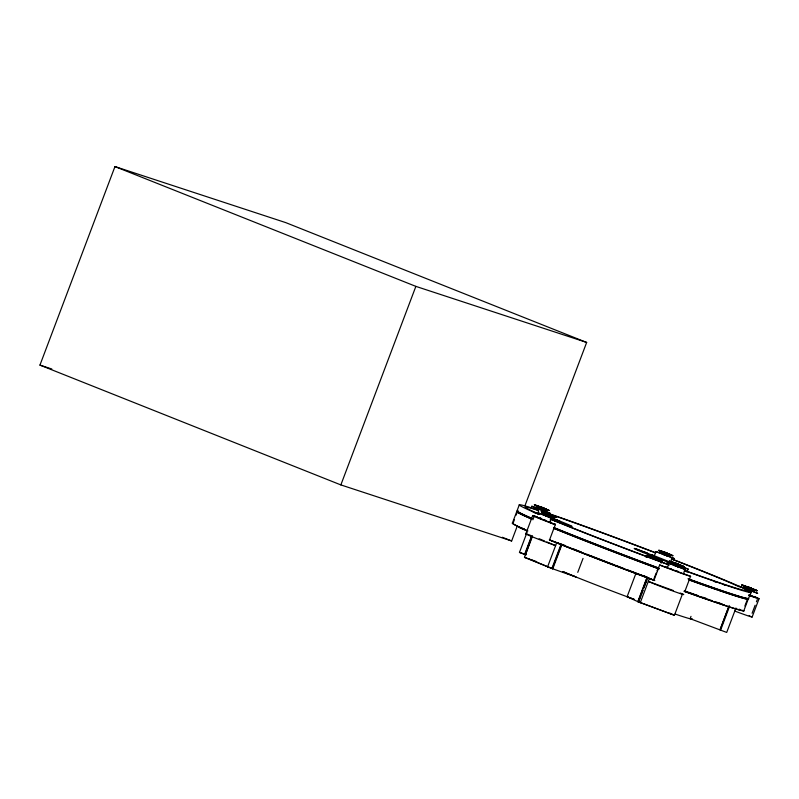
<?xml version="1.0" encoding="UTF-8"?>
<svg xmlns="http://www.w3.org/2000/svg" width="799" height="799" viewBox="0 0 799 799"><rect width="100%" height="100%" fill="white"/><g stroke="black" fill="none" stroke-linecap="round" stroke-linejoin="round"><path stroke-width="1.2" d="M517.372 525.782L511.64 540.963L340.853 484.913L39.95 365.093L114.966 166.572L285.752 222.621L586.656 342.441L524.873 505.927M340.853 484.913L415.87 286.382L586.656 342.441M512.419 523.035L516.803 511.44M519.34 504.728L517.033 510.831A124.005 3.466 20.7 0 0 531.525 518.291M514.346 519.789L513.028 523.265A123.356 3.446 20.7 0 0 525.552 529.857M516.094 515.155L517.412 511.67M535.929 505.308L534.861 505.058L538.786 506.336M536.379 505.507L535.54 505.168M525.772 533.882L532.683 515.585M532.134 536.059L525.432 554.766L519.47 552.419L527.12 532.174M532.893 519.779L534.191 516.344M537.617 513.627L538.776 510.581L533.502 508.494M524.593 554.456L531.615 535.849M524.923 554.566L531.515 537.128M552.369 568.658L524.484 557.372L532.553 536.009M542.411 512.389L544.499 513.198M547.535 566.98L556.763 542.561L558.531 543.19M551.899 568.489L561.128 544.069M552.279 568.648L561.597 544.239M562.836 571.505L576.009 576.988L552.758 568.818L561.987 544.399L565.472 545.627M577.767 572.344L583.04 558.391M680.229 593.068L682.506 593.897L674.436 615.26L637.832 601.657L627.105 596.723L635.894 573.472M646.211 557.382L646.95 555.435L662.051 561.248L661.242 560.958A29.373 0.819 20.7 0 1 647.5 555.655L646.95 555.435M646.361 557.422L647.1 555.475M637.832 601.657L647.05 577.248L647.839 577.557M638.401 601.867L640.598 596.054M641.477 593.727L642.796 590.241M643.674 587.914L647.629 577.457M639.06 600.808L643.015 590.341M643.894 588.014L646.96 579.874M640.239 602.766L649.457 578.356L647.27 577.347L638.051 601.757L674.436 615.26M653.932 578.915L656.119 573.113M656.998 570.796L659.754 565.023L667.315 567.819L668.463 564.763L666.516 563.854M661.163 563.155L661.902 561.208M667.085 553.327L665.207 552.808M666.446 552.948L665.877 552.738L667.115 553.148M670.591 562.206L671.749 559.15L673.597 559.68M679.08 565.023L679.829 565.412L679.2 565.073M679.43 565.183L678.601 564.953L679.829 565.412M680.289 565.472L681.277 565.822M686.95 572.114L688.099 569.068L683.974 567.44M684.813 591.54L690.586 576.279L683.505 573.692M691.005 616.349L690.126 618.676L726.71 632.428L735.939 608.019M728.758 606.621L720.009 629.912L729.227 605.492M720.618 630.141L729.367 606.85M744.878 606.032L747.065 600.229M755.694 590.191L757.072 590.711L755.794 590.451M754.586 589.912L756.343 590.421M754.685 589.682L756.403 590.391M752.099 613.262L755.125 605.252M756.423 601.827L757.292 599.54M752.129 617.048L759.05 598.751M684.853 591.53L684.873 591.5A19.576 0.549 20.7 0 0 684.174 591.09M534.251 504.808L536.538 505.927L535.28 505.138M548.244 510.281C547.914 509.452 550.441 511.33 547.685 509.782M672.918 562.416L669.292 561.228L672.398 562.566M681.757 567.12L680.808 566.841M684.393 566.851L683.005 566.551L683.944 566.681M660.284 551.13L659.035 550.631M672.488 555.615L671.2 555.235M541.952 512.109L542.571 512.089M543.12 513.477L546.696 514.706M554.706 516.913L555.565 517.103L552.908 516.264M555.645 517.323L556.034 517.422M744.888 586.396L742.271 585.238L744.049 585.947M743.47 586.875L744.009 587.125M755.984 590.341L755.075 590.211M690.586 576.279L690.416 576.269A19.576 0.549 20.7 0 1 660.793 565.452L659.604 564.963M548.643 510.271L548.024 510.211M542.351 509.313L546.736 510.651L544.469 510.082M669.412 561.238L672.428 562.486M674.696 562.856L676.623 563.555M678.491 566.99L673.687 565.143L685.282 569.537L666.975 562.626L676.763 566.032M537.268 517.382L552.019 523.235M659.794 550.591L658.805 550.321M541.313 511.67L542.311 512.329M546.366 513.727L550.95 515.455L548.374 514.556M744.159 585.697L741.632 584.898M747.005 586.616L748.993 587.325L747.924 586.955M748.623 587.694L746.865 586.975L749.382 588.154M747.734 588.493L754.126 590.731L752.778 590.101M549.223 510.511L548.334 510.351M546.516 510.761L543.59 509.313M655.599 552.808L654.211 555.884L635.055 548.583M635.165 548.613L634.646 548.494A29.373 0.819 20.7 0 0 646.94 554.027A29.373 0.819 20.7 0 0 677.462 565.532L677.802 565.622M671.25 561.737L670.061 561.557M678.301 564.234L679.26 564.593L677.322 563.894M684.304 566.841L683.365 566.661M670.83 555.115L672.059 555.515M541.283 511.76L541.982 511.859M555.535 517.173L554.176 516.703M650.416 557.073L647.46 556.314L661.232 561.627M742.611 585.287L743 585.607M747.964 586.985L748.813 587.225M743.569 586.856L745.617 587.375M534.651 504.888L534.721 505.088M535.24 505.058L536.159 505.777L535.58 505.417M549.093 510.481L547.595 510.112M644.443 552.149L647.669 553.188M651.495 554.716L652.224 554.925M688.239 569.108L687.52 568.908A29.373 0.819 20.7 0 1 679.36 566.201M669.562 561.268L671.989 562.096M659.515 550.501L658.905 550.421L660.134 550.701M672.928 555.724L672.418 555.675M672.688 555.754L672.828 555.545M541.452 511.799L542.311 511.959M543.19 513.637L553.397 517.343M754.546 590.002L756.563 590.481M756.084 590.541L757.043 590.801L756.313 590.501M665.857 566.99L667.395 567.48M539.744 506.956L541.842 507.745M541.972 507.914L544.029 508.623L542.082 507.834M536.548 506.736L540.973 508.793M536.499 506.866L537.327 507.365M678.211 564.214L674.716 562.886M671.46 563.155L673.777 564.234M660.503 550.831L658.506 550.391M533.293 512.279L536.039 513.128M555.685 517.233L554.136 516.793M742.82 585.347L743.42 585.447M748.923 588.953L750.121 589.352L747.814 588.523M670.93 561.637L670.021 561.387L671.19 562.077M677.192 564.254L678.83 564.793M683.095 566.431L681.247 565.912M671.899 563.145L671.21 563.145M555.435 520.958L550.891 519.37L549.732 522.416L555.295 524.693L554.146 527.74L554.606 528.608L553.907 528.349L549.532 539.944L551.2 540.563A19.576 0.549 20.7 0 0 554.116 541.622M535.3 516.274L533.902 515.834A19.576 0.549 20.7 0 0 553.867 524.164L555.435 524.743M554.106 523.944L555.405 524.294L554.266 523.715M666.855 553.447L667.924 553.877L666.306 553.298M671.709 555.095L671.23 555.145M743.08 585.437L743.769 585.557M744.119 586.865L745.257 587.245M547.784 510.042L545.767 509.452M536.708 506.936L540.364 508.224M681.108 566.791L676.453 565.143M39.95 365.093L51.805 368.988M669.562 555.754C673.038 556.913 660.803 552.598 665.177 553.957M519.47 552.419L526.511 554.726M543.21 512.299L542.291 512.099L543.1 512.229M547.705 513.797L548.384 514.127L546.556 513.377L551.08 515.095L549.213 514.436M747.085 586.666L751.549 588.334L750.75 588.114M755.494 590.251L753.267 589.562L754.206 589.812M541.103 507.145L544.169 508.264L540.553 506.906L541.313 507.225M547.075 509.902L548.054 510.122L546.676 509.762M536.179 516.563L537.178 516.903M683.035 566.461L682.156 566.261M672.099 563.355L674.646 564.264M542.651 512.179L544.479 512.738M661.312 552.279L660.024 551.879L661.262 552.409M544.379 513.877L542.99 513.597L543.799 514.017M749.672 587.664L750.651 588.044L749.003 587.295M749.762 589.253L748.953 588.873M535.899 505.387L537.757 505.967M537.288 506.975L539.095 507.615M677.892 564.503L676.953 564.164M681.717 565.972L682.636 566.321M669.762 561.917L670.301 562.106M680.568 566.611L675.125 564.593L677.422 565.492M660.004 550.621L660.923 550.97M659.974 550.711L661.342 551.21M669.472 554.636L671.36 555.225M670.411 554.965L671.33 555.315M669.322 555.525L664.269 553.687M552.309 518.491L557.023 520.029L538.716 513.098L553.038 518.751M554.306 519.2L559.789 521.098M543.07 512.319L544.968 512.908M553.787 516.573L552.419 516.094M554.286 516.773L552.389 516.184M743.679 585.497L745.547 586.186M743.639 585.587L745.018 586.096M749.302 587.934L751.42 588.673L749.222 587.814M754.176 589.902L753.117 589.532M546.276 509.522L547.185 509.872M546.236 509.612L547.155 509.962M671.559 561.817L672.468 562.156M671.52 561.897L672.438 562.246M673.098 563.555L671.669 563.215M660.423 550.871L662.331 551.57M669.991 554.726L670.91 555.065M669.962 554.816L670.87 555.155M661.582 552.518L664.958 553.597M547.814 514.236L546.476 513.787M552.878 516.354L553.787 516.703M539.894 518.221L541.133 518.661M536.818 505.707L537.717 506.057M544.139 509.812L540.494 508.484M744.109 585.747L745.058 586.007M524.484 557.372L528.279 558.701M529.617 559.2L530.087 559.36L529.228 559.04M530.866 559.61L536.678 561.657M660.923 551.04L661.852 551.3M661.981 552.509L663.599 553.088M672.039 561.987L672.948 562.326M680.768 565.742L681.707 566.002M669.172 561.717L651.994 554.836M752.768 589.382L753.697 589.632M749.033 591.38L748.024 591.01M537.327 505.887L538.256 506.147M545.268 509.273L546.196 509.522M661.482 551.14L662.371 551.48M664.548 552.528L663.4 552.149L665.267 552.908M668.993 554.366L669.882 554.706M668.963 554.456L669.852 554.796M672.568 562.166L673.457 562.506L672.528 562.256M680.259 565.562L681.177 565.812M673.467 563.685L674.706 564.124M544.608 512.758L545.487 513.098M544.568 512.848L545.447 513.188M551.899 515.904L552.778 516.244M551.869 515.994L552.748 516.334M745.167 586.116L746.076 586.366M745.517 586.266L746.046 586.456M545.387 514.376L548.484 515.515M752.249 589.193L753.157 589.442M550.761 516.703L553.597 517.622L548.943 515.695M745.956 587.645L747.265 587.974M749.342 595.575L750.72 596.074A19.576 0.549 20.7 0 0 754.146 596.473M537.877 506.087L538.746 506.426M662.051 551.34L662.91 551.68M662.011 551.43L662.87 551.759M544.768 508.993L545.637 509.333M544.738 509.083L545.607 509.412M668.463 554.176L669.322 554.506L668.423 554.266M673.128 562.366L673.986 562.706M676.513 563.505L675.654 563.215L676.373 563.565M673.088 562.456L673.957 562.796M678.161 564.713L675.515 563.565L676.493 563.904M540.334 518.261L541.293 518.601M539.335 506.536L538.496 506.206L539.305 506.626M544.189 508.883L545.058 509.123M545.028 509.213L543.62 508.673M540.873 508.544L542.711 509.273L541.492 508.863M545.138 513.048L546.027 513.298M549.193 514.836L550.022 515.105L548.843 514.706M549.732 515.055L548.963 514.746M745.737 586.326L746.626 586.566M749.322 587.535L750.311 587.924M551.33 515.804L552.209 516.044M749.422 587.974L750.521 588.404L749.792 588.034M751.729 588.903L752.278 589.103M751.699 588.993L752.578 589.233M750.73 589.752L754.016 590.651M670.501 568.578L671.23 568.838M742.131 610.306L743.759 610.895L748.134 599.3L747.734 598.461L748.363 598.691L751.14 592.518L745.018 590.211M662.641 551.55L663.47 551.879L662.601 551.64M667.864 554.057L668.723 554.296M668.693 554.386L666.706 553.627M673.677 562.666L674.546 562.905M673.387 590.571L648.309 581.402A19.576 0.549 20.7 0 0 671.22 590.401A19.576 0.549 20.7 0 0 683.015 594.136M627.105 596.723L633.947 599.22M539.095 506.426L542.042 507.385M539.065 506.516L539.874 506.836M541.372 507.565L540.514 507.305M542.121 507.934L542.861 508.144M543.65 508.583L544.459 508.903M539.515 507.764L540.414 508.094M746.346 586.546L747.185 586.776M746.586 586.656L747.155 586.865M545.737 513.268L546.586 513.497M751.13 588.783L751.979 589.023M551.36 515.715L550.221 515.295M550.761 515.595L551.62 515.824M550.391 516.414L548.344 515.685M674.316 562.796L675.115 563.115M674.286 562.886L675.085 563.205M747.455 590.681L746.226 590.291L747.415 590.781M663.25 551.779L665.397 552.558M663.22 551.869L664.009 552.179M667.295 553.847L668.114 554.067M746.965 586.776L747.774 586.995M751.36 588.793L750.581 588.483L751.32 588.883M546.356 513.487L547.165 513.717M550.181 515.385L551 515.605M544.119 513.997L549.632 516.134L548.793 515.764M748.903 595.165L755.994 597.572L754.056 596.653M663.879 552.009L665.807 552.828M665.637 552.648L663.54 551.799L663.999 552.029M663.849 552.099L666.496 552.998M665.108 552.738L666.666 553.327M665.207 552.918L667.485 553.837M541.622 507.255L539.904 506.686M539.695 506.746L540.494 506.966M543.07 508.364L543.829 508.673M543.03 508.454L543.799 508.763M674.945 563.025L675.704 563.335M676.383 563.435L677.382 563.804M674.915 563.115L675.664 563.425M677.422 564.374L678.161 564.523M678.041 564.653L678.8 564.953M678.011 564.733L678.77 565.043M675.095 564.424L676.983 564.983M544.039 519.72L545.617 520.299M540.364 506.896L541.083 507.185L540.334 506.985M542.022 507.495L543.6 508.214M541.313 507.515L540.573 507.445L543.19 508.434M541.103 508.633L540.693 508.554M748.254 587.245L749.742 587.714M747.604 587.005L748.363 587.215M749.991 588.264L750.72 588.553M749.961 588.354L750.69 588.643M547.025 513.637L547.764 513.937M546.985 513.727L549.303 514.496M549.592 515.165L550.361 515.365M745.936 589.992L747.514 590.581M748.543 595.135L749.592 595.525M665.697 552.578L664.718 552.279M665.557 552.938L665.008 552.838M666.835 553.597L664.219 552.608M665.357 554.116L666.606 554.546L665.527 554.097M664.738 554.856C658.006 552.469 671.37 557.572 665.377 555.105M750.071 588.314L748.104 587.565M749.362 588.124L750.031 588.404M748.313 589.702C741.362 587.245 755.385 592.548 748.533 589.782M548.993 514.936L549.682 515.215M547.605 515.035L548.533 515.385M677.093 563.814L678.82 564.593M675.554 563.355L676.294 563.555M677.412 564.513L678.121 564.803M665.937 552.788L665.517 552.598M540.983 507.225L541.682 507.405M541.772 507.834L542.541 508.194M540.963 509.642C533.952 507.155 547.904 512.449 541.173 509.732M676.264 563.645L677.422 564.264M677.502 564.474L676.184 563.974M541.642 507.475L542.301 507.725M664.898 554.706L665.697 555.005M541.283 508.573L542.211 508.923M541.342 508.723L541.922 508.943M748.903 587.495L750.87 588.244M748.713 588.783L749.971 589.143M549.063 514.886L548.174 514.476M548.374 514.726L549.033 514.965M548.004 516.534C540.683 513.907 554.626 519.23 548.214 516.613M665.817 552.628L666.426 552.828M749.102 588.653L750.021 589.003M748.683 588.863L747.145 588.244M748.463 588.903L744.548 587.205M548.963 514.386L550.291 514.866M548.923 514.476L549.602 514.706M547.744 514.386L548.394 514.706M749.112 591.19L747.564 590.831M676.863 563.844L677.522 564.094L676.563 563.645M676.433 563.994L677.043 564.084M635.884 548.813L645.662 552.518M676.433 565.263L673.437 563.944M538.836 514.097L537.258 513.487M664.179 552.698L664.908 552.948M664.688 553.987L662.171 552.848M541.982 507.395L542.98 507.884M541.802 508.613L543.11 509.273M676.363 563.944L674.556 563.215L676.593 564.034M675.505 563.814L676.214 564.064M676.334 565.093L674.236 564.264M676.583 565.103L677.802 565.602M542.841 507.954L544.229 508.464M540.094 507.235L540.673 507.465M540.643 507.555L539.265 507.045M749.472 587.505L751.549 588.324M750.161 587.894L750.9 588.154M747.455 587.325L748.164 587.674M748.064 587.655L746.785 587.165M540.553 508.484L537.697 507.355M549.552 514.606L550.251 514.956M748.224 590.97L749.072 591.3M674.955 563.415L675.654 563.744L674.855 563.565M547.095 514.137L547.834 514.396M547.065 514.226L547.794 514.486M677.392 565.293L678.721 565.802M676.523 566.151L678.521 566.98M665.917 553.068L666.476 553.258M663.579 552.359L664.309 552.728M666.346 554.126L667.185 554.606M750.71 588.204L751.499 588.483M746.815 587.075L747.574 587.445M550.151 514.836L550.891 515.205M546.466 513.887L547.235 514.166M546.426 513.977L547.205 514.256M549.452 515.735L550.761 516.244M668.413 553.727L666.106 552.828L668.383 553.817M662.95 552.119L663.729 552.499M666.795 554.296L667.614 554.766M663.779 553.637L659.954 552.039L661.752 552.838M543.47 508.084L544.259 508.374M539.295 506.956L540.054 507.325M678.681 564.464L679.45 564.833M677.202 564.174L677.991 564.454M675.065 563.525L673.657 562.995L674.466 563.385M676.483 563.984L675.515 563.645M674.266 563.235L675.035 563.615M677.902 565.332L678.77 565.672M676.733 570.905L678.241 571.495M752.119 588.723L751.33 588.344L752.708 588.963M544.868 508.613L544.039 508.314L544.838 508.703M746.995 587.225L745.577 586.696L746.436 587.005M539.515 507.015L538.686 506.716L539.485 507.105M750.471 589.183L753.966 590.781M550.731 515.065L551.51 515.445M546.656 513.947L544.668 513.188L545.517 513.597M545.837 513.647L546.626 514.037M749.522 594.836L751 595.415M668.174 553.657L668.983 554.057M668.134 553.747L669.562 554.286M662.351 551.879L663.16 552.279M679.48 564.753L680.089 564.983M679.25 564.683L680.049 565.073M551.29 515.285L552.109 515.675M545.248 513.417L546.057 513.817M751.889 588.563L752.748 588.873M544.598 508.524L545.457 508.843M750.91 589.352L752.099 589.822M544.568 508.613L545.427 508.933M538.097 506.486L538.955 506.796M746.656 588.214L744.278 587.095M538.926 506.886L537.497 506.346M679.799 564.903L680.638 565.302M673.078 562.766L673.907 563.175M669.013 553.967L669.592 554.196M662.641 551.979L661.772 551.65L662.611 552.059M551.839 515.495L553.258 516.034M551.809 515.585L552.678 515.904M550.271 522.087L551.64 522.636M114.966 166.572L415.87 286.382M752.428 588.773L753.277 589.183M745.048 586.376L745.886 586.796M545.138 508.743L545.987 509.153M545.098 508.823L547.455 509.752M537.537 506.256L538.386 506.676M680.668 565.213L682.226 565.842M680.339 565.103L681.187 565.522M672.518 562.546L673.377 562.965M557.342 520.119L561.357 521.717A29.373 0.819 20.7 0 1 556.913 521.517M715.934 601.867L725.162 605.542M502.381 537.278L511.64 540.963M669.252 554.087L672.448 555.545M669.212 554.166L670.111 554.506M660.234 551.03L662.081 551.859M668.024 554.925L669.692 555.615M552.359 515.705L553.228 516.124M751.689 595.694L752.968 596.204M544.129 512.968L544.998 513.387M753.847 589.312L752.948 588.973L754.765 589.792L753.886 589.352M745.407 586.496L744.468 586.116M744.508 586.166L745.377 586.586M545.647 508.943L546.546 509.273M536.519 505.847L537.907 506.386M537.008 506.047L537.877 506.476M544.399 509.632L545.437 510.052M649.767 556.903L650.506 557.203A19.576 0.549 20.7 0 0 656.269 559.47M669.752 554.286L671.919 555.245M661.582 551.66L659.005 550.451M668.463 554.955L670.641 555.914L670.181 555.675M680.838 565.312L682.636 566.111M671.999 562.336L672.878 562.766M679.52 566.121L680.548 566.531M753.427 589.173L755.914 590.231L755.315 589.952M753.397 589.263L755.554 590.121M552.858 515.894L553.767 516.234M552.818 515.984L553.727 516.324M551.54 516.563L553.238 517.263M546.126 509.133L547.005 509.562M546.097 509.223L547.325 509.732M536.479 505.937L537.397 506.276M681.317 565.502L682.196 565.932M679.939 566.131L681.078 566.761M673.018 563.934L671.36 563.065M670.211 554.466L671.37 555.045M660.204 551.12L661.113 551.47M553.317 516.084L555.844 517.233M553.278 516.174L555.475 517.133M743.549 585.777L744.428 586.206M536.069 505.667L536.948 506.097M657.877 568.479L658.376 568.688L653.991 580.284L652.733 579.764A19.576 0.549 20.7 0 1 649.457 578.356M681.757 565.682L682.676 566.022M671.07 561.957L671.959 562.386M660.683 551.29L659.065 550.541M553.747 516.254L555.335 517.003M539.145 538.746L544.628 541.043M546.826 541.952L555.615 545.617A19.576 0.549 20.7 0 1 534.651 537.747A19.576 0.549 20.7 0 1 526.102 533.912M530.726 559.66L552.758 568.818M682.156 565.842L683.754 566.591L683.075 566.191M546.985 509.482L548.224 510.072M671.05 554.816L671.679 555.185M660.324 551.04L659.385 550.641M542.141 512.099L542.701 512.489M543.22 512.668L541.732 511.969M545.727 510.171L546.636 510.581M539.884 517.962L541.732 518.751M534.461 516.004L537.617 517.352M682.526 566.002L683.495 566.531M671.22 561.987L670.221 561.537M554.476 516.563L555.515 517.043M742.73 585.527L741.792 584.998M744.229 587.225L743.709 586.836M665.966 567.23L683.554 573.812L684.463 570.546M643.834 575.759L645.982 576.748M669.882 613.163L672.029 614.151M743.529 610.656A123.356 3.446 20.7 0 1 684.174 591.29M652.463 579.694A123.356 3.446 20.7 0 1 549.722 540.004M751.25 616.518A19.576 0.549 20.7 0 1 734.78 611.065M749.192 615.6A19.576 0.549 20.7 0 1 750.001 615.949M740.643 609.757A19.576 0.549 20.7 0 1 739.095 609.198M714.466 581.642A29.373 0.819 20.7 0 1 716.264 582.171M723.834 584.738A29.373 0.819 20.7 0 1 725.782 585.427M661.013 561.278A19.576 0.549 20.7 0 1 659.415 560.668M526.241 530.536A19.576 0.549 20.7 0 1 519.67 527.46M520.658 527.74A19.576 0.549 20.7 0 1 522.156 528.209M523.085 528.519A19.576 0.549 20.7 0 1 524.124 528.878M750.311 591.659A124.005 3.466 20.7 0 1 684.623 570.666M669.302 565.073A124.005 3.466 20.7 0 1 550.092 519.04M539.125 514.466A124.005 3.466 20.7 0 1 535.66 509.183M550.221 514.057A124.005 3.466 20.7 0 1 655.589 552.718M671.929 559.02A124.005 3.466 20.7 0 1 746.076 589.432M748.753 598.691A124.005 3.466 20.7 0 1 687.969 578.806M659.395 568.369A124.005 3.466 20.7 0 1 553.917 527.65M745.028 589.992A117.483 3.276 20.7 0 1 685.252 570.676M666.356 563.784A117.483 3.276 20.7 0 1 553.647 520.219M539.165 514.107A117.483 3.276 20.7 0 1 538.077 510.351M549.472 514.097A117.483 3.276 20.7 0 1 655.57 552.908M671.25 558.96A117.483 3.276 20.7 0 1 739.255 586.816M748.134 598.451A123.356 3.446 20.7 0 1 688.788 579.085M657.068 567.49A123.356 3.446 20.7 0 1 554.336 527.799M532.054 518.481A123.356 3.446 20.7 0 1 518.591 511.1M747.904 599.06A123.356 3.446 20.7 0 1 718.321 590.171M717.182 589.782A123.356 3.446 20.7 0 1 711.08 587.674M710.021 587.305A123.356 3.446 20.7 0 1 689.647 580.084M656.838 568.099A123.356 3.446 20.7 0 1 554.097 528.409M531.824 519.09A123.356 3.446 20.7 0 1 518.361 511.71M748.513 599.3A124.005 3.466 20.7 0 1 688.848 579.824M659.165 568.978A124.005 3.466 20.7 0 1 553.687 528.269M531.295 518.901A124.005 3.466 20.7 0 1 517.752 511.48M744.139 610.895A124.005 3.466 20.7 0 1 684.463 591.42M654.781 580.573A124.005 3.466 20.7 0 1 549.303 539.864M527.909 530.926A124.005 3.466 20.7 0 1 513.377 523.075M722.166 603.994A113.558 3.166 20.7 0 1 718.71 602.885M712.099 600.698A113.558 3.166 20.7 0 1 707.135 599.01M706.096 598.651A113.558 3.166 20.7 0 1 699.495 596.364M698.506 596.024A113.558 3.166 20.7 0 1 693.402 594.226M692.353 593.857A113.558 3.166 20.7 0 1 684.723 591.15M648.269 577.837A113.558 3.166 20.7 0 1 596.723 558.291M595.615 557.862A113.558 3.166 20.7 0 1 564.064 545.417M563.015 544.998A113.558 3.166 20.7 0 1 557.912 542.94M706.196 598.391A107.036 2.986 20.7 0 1 702.8 597.233M697.537 595.415A107.036 2.986 20.7 0 1 695.4 594.676M694.321 594.296A107.036 2.986 20.7 0 1 688.668 592.309M687.669 591.959A107.036 2.986 20.7 0 1 684.613 590.87M646.041 576.818A107.036 2.986 20.7 0 1 640.648 574.801M639.56 574.401A107.036 2.986 20.7 0 1 627.575 569.897M623.2 568.239A107.036 2.986 20.7 0 1 615.59 565.342M614.511 564.933A107.036 2.986 20.7 0 1 606.98 562.047M605.912 561.637A107.036 2.986 20.7 0 1 590.311 555.585M589.312 555.195A107.036 2.986 20.7 0 1 587.025 554.296M581.412 552.099A107.036 2.986 20.7 0 1 573.882 549.113M692.174 618.835A78.322 2.187 20.7 0 1 675.065 614.031M634.226 599.39A78.322 2.187 20.7 0 1 631.08 598.221M630.031 597.832A78.322 2.187 20.7 0 1 567.12 573.422M566.012 572.963A78.322 2.187 20.7 0 1 562.816 571.645M526.98 534.141A19.576 0.549 20.7 0 1 528.389 534.581M529.268 534.871A19.576 0.549 20.7 0 1 530.256 535.21M556.763 542.561A19.576 0.549 20.7 0 1 555.475 542.112M531.784 506.246L550.072 513.178L531.864 506.246M655.779 551.53L674.056 558.451L655.779 551.53M739.365 586.366L757.602 593.297L739.365 586.366M546.935 515.095L548.224 515.635L546.965 515.105"/></g></svg>
